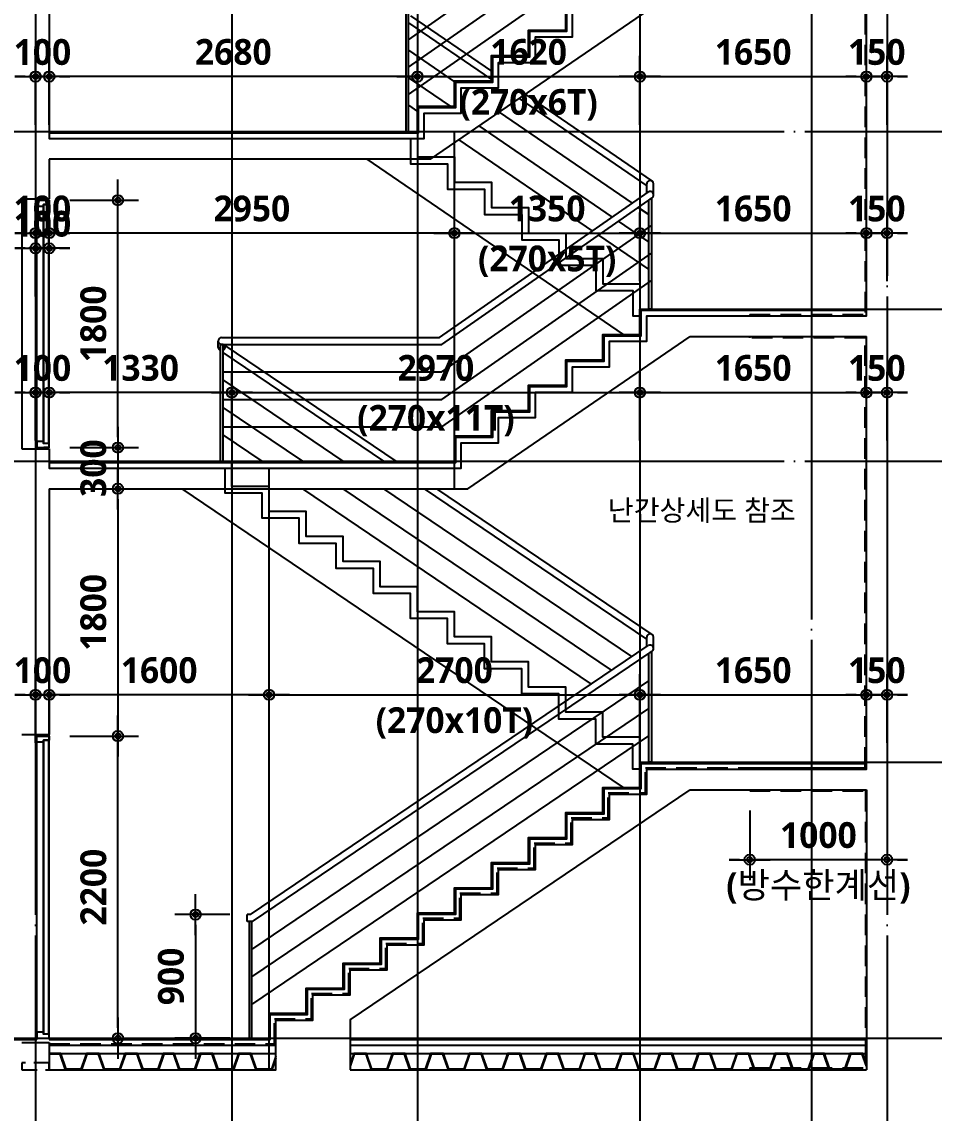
# Model space of a CAD drawing. Header units: millimetres. Extents: x 0 to 356400, y 0 to 68257.
# Drawn here: x 244325 to 250968, y 13155 to 21099 of the extents above; entities that cross this region are included whole.
import ezdxf

# ---------------------------------------------------------------- set-up
doc = ezdxf.new("R2010")
doc.units = ezdxf.units.MM
doc.header["$LTSCALE"] = 75
for name, pattern in [('CEN', [62, 60, -1, 0, -1]), ('HID', [2.3, 1.5, -0.8]), ('STD_HIDDEN', [3, 2, -1])]:
    doc.linetypes.add(name, pattern=pattern)
doc.layers.get('Defpoints').update_dxf_attribs({"color": 161})
for name, color, linetype in [('A-ANNO-TEXT1', 7, 'Continuous'), ('A-CEN', 1, 'CEN'), ('A-DETL-WPRO-TYP2', 5, 'STD_HIDDEN'), ('A-DOOR', 4, 'Continuous'), ('A-FIN-TYP1', 6, 'Continuous'), ('A-SECT-DRBD', 4, 'Continuous'), ('A-SECT-ELEV', 8, 'Continuous'), ('A-SECT-Hrail1', 8, 'Continuous'), ('A-SECT-Hrail2', 6, 'Continuous'), ('A-SECT-MATR1', 4, 'Continuous'), ('A-SECT-STAIRS', 4, 'Continuous'), ('A-ST-AXIS-DIM', 7, 'Continuous'), ('A-ST-CONC', 2, 'Continuous'), ('HID', 7, 'HID'), ('LEADER', 7, 'Continuous')]:
    doc.layers.add(name, color=color, linetype=linetype)
doc.layers.add('G(그리드2)', color=235, linetype='Continuous', plot=False)
doc.styles.add('SH_대대리576', font='')
doc.styles.add('SH_진천_나눔', font='NanumGothicBold.ttf')
doc.styles.get('SH_대대리576').set_extended_font_data('NanumGothic', bold=True)
doc.dimstyles.new('SHP 75 (in)', dxfattribs={"dimscale": 75, "dimtxt": 2.5, "dimasz": 1, "dimexe": 2, "dimexo": 2, "dimgap": 1, "dimtad": 1, "dimdec": 0, "dimzin": 0, "dimdsep": 46, "dimtxsty": 'SH_대대리576', "dimblk": 'DIMDOT', "dimblk1": 'NONE', "dimblk2": 'DIMDOT', "dimcen": 0.09, "dimclrd": 256, "dimclre": 256, "dimclrt": 3, "dimadec": 0, "dimazin": 1, "dimtfac": 1, "dimtdec": 0, "dimtix": 1, "dimtmove": 2, "dimatfit": 0, "dimldrblk": 'DIMDOT', "dimfxl": 1, "dimtfillclr": 3, "dimtolj": 1, "dimtzin": 0, "dimlwd": -1, "dimlwe": -1, "dimarcsym": 0})

# ---------------------------------------------------------------- blocks, each defined once
blk = doc.blocks.new('DIMDOT')
at = {"color": 0}
blk.add_line((-2, 0), (2, 0), dxfattribs=at)
for radius in [0.5, 0.25]:
    blk.add_circle((0, 0), radius, dxfattribs=at)
blk = doc.blocks.new('*D4462')
at = {"layer": 'A-ST-AXIS-DIM'}
for p, q in [((244675, 15900), (245175, 15900)), ((245025, 13775), (245025, 15825)), ((244675, 13700), (245175, 13700))]:
    blk.add_line(p, q, dxfattribs=at)
at = {"layer": 'Defpoints', "color": 0}
for p in [(244525, 15900), (245025, 15900), (244525, 13700)]:
    blk.add_point(p, dxfattribs=at)
at = {"layer": 'A-ST-AXIS-DIM', "linetype": 'ByBlock', "xscale": 75, "yscale": 75, "zscale": 75}
for p, rotation in [((245025, 15900), 90), ((245025, 13700), 270)]:
    blk.add_blockref('DIMDOT', p, dxfattribs=dict(at, rotation=rotation))
at = {"layer": 'A-ST-AXIS-DIM', "color": 3, "insert": (244846.9, 14800), "char_height": 187.5, "attachment_point": 5, "rotation": 90, "style": 'SH_대대리576'}
blk.add_mtext('\\A1;2200', dxfattribs=at)
blk = doc.blocks.new('_None')
blk = doc.blocks.new('*D4463')
at = {"layer": 'A-ST-AXIS-DIM'}
for p, q in [((244675, 17700), (245175, 17700)), ((245025, 17625), (245025, 15975)), ((244675, 15900), (245175, 15900))]:
    blk.add_line(p, q, dxfattribs=at)
at = {"layer": 'Defpoints', "color": 0}
for p in [(244525, 17700), (244525, 15900), (245025, 15900)]:
    blk.add_point(p, dxfattribs=at)
at = {"layer": 'A-ST-AXIS-DIM', "linetype": 'ByBlock', "xscale": 75, "yscale": 75, "zscale": 75}
for p, rotation in [((245025, 17700), 90), ((245025, 15900), 270)]:
    blk.add_blockref('DIMDOT', p, dxfattribs=dict(at, rotation=rotation))
at = {"layer": 'A-ST-AXIS-DIM', "color": 3, "insert": (244846.5, 16800), "char_height": 187.5, "attachment_point": 5, "rotation": 90, "style": 'SH_대대리576'}
blk.add_mtext('\\A1;1800', dxfattribs=at)
blk = doc.blocks.new('*D4477')
at = {"layer": 'A-ST-AXIS-DIM'}
for p, q in [((244425, 19100), (244425, 19600)), ((244525, 19100), (244525, 19600)), ((244350, 19450), (244275, 19450)), ((244425, 19450), (244525, 19450)), ((244600, 19450), (244675, 19450))]:
    blk.add_line(p, q, dxfattribs=at)
at = {"layer": 'Defpoints', "color": 0}
for p in [(244525, 19450), (244425, 18950), (244525, 18950)]:
    blk.add_point(p, dxfattribs=at)
at = {"layer": 'A-ST-AXIS-DIM', "linetype": 'ByBlock', "xscale": 75, "yscale": 75, "zscale": 75}
blk.add_blockref('DIMDOT', (244425, 19450), dxfattribs=at)
at = {"layer": 'A-ST-AXIS-DIM', "linetype": 'ByBlock', "xscale": 75, "yscale": 75, "zscale": 75, "rotation": 180}
blk.add_blockref('DIMDOT', (244525, 19450), dxfattribs=at)
at = {"layer": 'A-ST-AXIS-DIM', "color": 3, "insert": (244475, 19627.8), "char_height": 187.5, "attachment_point": 5, "style": 'SH_대대리576'}
blk.add_mtext('\\A1;100', dxfattribs=at)
blk = doc.blocks.new('*D4497')
at = {"layer": 'A-ST-AXIS-DIM'}
for p, q in [((244675, 19800), (245175, 19800)), ((245025, 18075), (245025, 19725)), ((244675, 18000), (245175, 18000))]:
    blk.add_line(p, q, dxfattribs=at)
at = {"layer": 'Defpoints', "color": 0}
for p in [(244525, 19800), (245025, 19800), (244525, 18000)]:
    blk.add_point(p, dxfattribs=at)
at = {"layer": 'A-ST-AXIS-DIM', "linetype": 'ByBlock', "xscale": 75, "yscale": 75, "zscale": 75}
for p, rotation in [((245025, 19800), 90), ((245025, 18000), 270)]:
    blk.add_blockref('DIMDOT', p, dxfattribs=dict(at, rotation=rotation))
at = {"layer": 'A-ST-AXIS-DIM', "color": 3, "insert": (244846.5, 18900), "char_height": 187.5, "attachment_point": 5, "rotation": 90, "style": 'SH_대대리576'}
blk.add_mtext('\\A1;1800', dxfattribs=at)
blk = doc.blocks.new('*D4498')
at = {"layer": 'A-ST-AXIS-DIM'}
for p, q in [((245025, 18075), (245025, 18150)), ((244675, 18000), (245175, 18000)), ((245025, 18000), (245025, 17700)), ((244675, 17700), (245175, 17700)), ((245025, 17625), (245025, 17550))]:
    blk.add_line(p, q, dxfattribs=at)
at = {"layer": 'Defpoints', "color": 0}
for p in [(244525, 18000), (244525, 17700), (245025, 17700)]:
    blk.add_point(p, dxfattribs=at)
at = {"layer": 'A-ST-AXIS-DIM', "linetype": 'ByBlock', "xscale": 75, "yscale": 75, "zscale": 75}
for p, rotation in [((245025, 18000), 270), ((245025, 17700), 90)]:
    blk.add_blockref('DIMDOT', p, dxfattribs=dict(at, rotation=rotation))
at = {"layer": 'A-ST-AXIS-DIM', "color": 3, "insert": (244846.5, 17850), "char_height": 187.5, "attachment_point": 5, "rotation": 90, "style": 'SH_대대리576'}
blk.add_mtext('\\A1;300', dxfattribs=at)
blk = doc.blocks.new('*D5216')
at = {"layer": 'A-ST-AXIS-DIM'}
for p, q in [((249625, 15358.7), (249625, 14850)), ((250625, 15350), (250625, 14850)), ((249550, 15000), (249475, 15000)), ((250625, 15000), (249625, 15000)), ((250700, 15000), (250775, 15000))]:
    blk.add_line(p, q, dxfattribs=at)
at = {"layer": 'Defpoints', "color": 0}
for p in [(249625, 15508.7), (250625, 15500), (249625, 15000)]:
    blk.add_point(p, dxfattribs=at)
at = {"layer": 'A-ST-AXIS-DIM', "linetype": 'ByBlock', "xscale": 75, "yscale": 75, "zscale": 75}
blk.add_blockref('DIMDOT', (249625, 15000), dxfattribs=at)
at = {"layer": 'A-ST-AXIS-DIM', "linetype": 'ByBlock', "xscale": 75, "yscale": 75, "zscale": 75, "rotation": 180}
blk.add_blockref('DIMDOT', (250625, 15000), dxfattribs=at)
at = {"layer": 'A-ST-AXIS-DIM', "color": 3, "char_height": 187.5, "attachment_point": 5, "style": 'SH_대대리576'}
for s, insert in [('\\A1;1000', (250125, 15177.8)), ('\\A1;(방수한계선)', (250125, 14794.4))]:
    blk.add_mtext(s, dxfattribs=dict(at, insert=insert))
blk = doc.blocks.new('*D9169')
at = {"layer": 'A-ST-AXIS-DIM'}
for p, q in [((246125, 15850), (246125, 16350)), ((248825, 15850), (248825, 16350)), ((246200, 16200), (248750, 16200))]:
    blk.add_line(p, q, dxfattribs=at)
at = {"layer": 'Defpoints', "color": 0}
for p in [(248825, 16200), (246125, 15700), (248825, 15700)]:
    blk.add_point(p, dxfattribs=at)
at = {"layer": 'A-ST-AXIS-DIM', "linetype": 'ByBlock', "xscale": 75, "yscale": 75, "zscale": 75}
for p, rotation in [((246125, 16200), 179.9999999999999), ((248825, 16200), 359.9999999999999)]:
    blk.add_blockref('DIMDOT', p, dxfattribs=dict(at, rotation=rotation))
at = {"layer": 'A-ST-AXIS-DIM', "color": 3, "char_height": 187.5, "attachment_point": 5, "style": 'SH_대대리576'}
for s, insert in [('\\A1;2700', (247475, 16378.1)), ('\\A1;(270x10T)', (247475, 15994.8))]:
    blk.add_mtext(s, dxfattribs=dict(at, insert=insert))
blk = doc.blocks.new('*D9170')
at = {"layer": 'A-ST-AXIS-DIM'}
for p, q in [((248825, 15850), (248825, 16350)), ((250475, 15850), (250475, 16350)), ((248900, 16200), (250400, 16200))]:
    blk.add_line(p, q, dxfattribs=at)
at = {"layer": 'Defpoints', "color": 0}
for p in [(250475, 16200), (248825, 15700), (250475, 15700)]:
    blk.add_point(p, dxfattribs=at)
at = {"layer": 'A-ST-AXIS-DIM', "linetype": 'ByBlock', "xscale": 75, "yscale": 75, "zscale": 75}
for p, rotation in [((248825, 16200), 179.9999999999999), ((250475, 16200), 359.9999999999999)]:
    blk.add_blockref('DIMDOT', p, dxfattribs=dict(at, rotation=rotation))
at = {"layer": 'A-ST-AXIS-DIM', "color": 3, "insert": (249650, 16378.5), "char_height": 187.5, "attachment_point": 5, "style": 'SH_대대리576'}
blk.add_mtext('\\A1;1650', dxfattribs=at)
blk = doc.blocks.new('*D9171')
at = {"layer": 'A-ST-AXIS-DIM'}
for p, q in [((244525, 15850), (244525, 16350)), ((246125, 15850), (246125, 16350)), ((246050, 16200), (244600, 16200))]:
    blk.add_line(p, q, dxfattribs=at)
at = {"layer": 'Defpoints', "color": 0}
for p in [(244525, 16200), (244525, 15700), (246125, 15700)]:
    blk.add_point(p, dxfattribs=at)
at = {"layer": 'A-ST-AXIS-DIM', "linetype": 'ByBlock', "xscale": 75, "yscale": 75, "zscale": 75, "rotation": 180}
blk.add_blockref('DIMDOT', (244525, 16200), dxfattribs=at)
at = {"layer": 'A-ST-AXIS-DIM', "linetype": 'ByBlock', "xscale": 75, "yscale": 75, "zscale": 75}
blk.add_blockref('DIMDOT', (246125, 16200), dxfattribs=at)
at = {"layer": 'A-ST-AXIS-DIM', "color": 3, "insert": (245325, 16378.5), "char_height": 187.5, "attachment_point": 5, "style": 'SH_대대리576'}
blk.add_mtext('\\A1;1600', dxfattribs=at)
blk = doc.blocks.new('*D9172')
at = {"layer": 'A-ST-AXIS-DIM'}
for p, q in [((244425, 15850), (244425, 16350)), ((244525, 15850), (244525, 16350)), ((244350, 16200), (244275, 16200)), ((244425, 16200), (244525, 16200)), ((244600, 16200), (244675, 16200))]:
    blk.add_line(p, q, dxfattribs=at)
at = {"layer": 'Defpoints', "color": 0}
for p in [(244525, 16200), (244425, 15700), (244525, 15700)]:
    blk.add_point(p, dxfattribs=at)
at = {"layer": 'A-ST-AXIS-DIM', "linetype": 'ByBlock', "xscale": 75, "yscale": 75, "zscale": 75}
blk.add_blockref('DIMDOT', (244425, 16200), dxfattribs=at)
at = {"layer": 'A-ST-AXIS-DIM', "linetype": 'ByBlock', "xscale": 75, "yscale": 75, "zscale": 75, "rotation": 180}
blk.add_blockref('DIMDOT', (244525, 16200), dxfattribs=at)
at = {"layer": 'A-ST-AXIS-DIM', "color": 3, "insert": (244475, 16377.8), "char_height": 187.5, "attachment_point": 5, "style": 'SH_대대리576'}
blk.add_mtext('\\A1;100', dxfattribs=at)
blk = doc.blocks.new('*D9173')
at = {"layer": 'A-ST-AXIS-DIM'}
for p, q in [((250475, 15850), (250475, 16350)), ((250625, 15850), (250625, 16350)), ((250400, 16200), (250325, 16200)), ((250625, 16200), (250475, 16200)), ((250700, 16200), (250775, 16200))]:
    blk.add_line(p, q, dxfattribs=at)
at = {"layer": 'Defpoints', "color": 0}
for p in [(250475, 16200), (250475, 15700), (250625, 15700)]:
    blk.add_point(p, dxfattribs=at)
at = {"layer": 'A-ST-AXIS-DIM', "linetype": 'ByBlock', "xscale": 75, "yscale": 75, "zscale": 75}
blk.add_blockref('DIMDOT', (250475, 16200), dxfattribs=at)
at = {"layer": 'A-ST-AXIS-DIM', "linetype": 'ByBlock', "xscale": 75, "yscale": 75, "zscale": 75, "rotation": 180}
blk.add_blockref('DIMDOT', (250625, 16200), dxfattribs=at)
at = {"layer": 'A-ST-AXIS-DIM', "color": 3, "insert": (250550, 16378.1), "char_height": 187.5, "attachment_point": 5, "style": 'SH_대대리576'}
blk.add_mtext('\\A1;150', dxfattribs=at)
blk = doc.blocks.new('*D9174')
at = {"layer": 'A-ST-AXIS-DIM'}
for p, q in [((245855, 18050), (245855, 18550)), ((248825, 18050), (248825, 18550)), ((245930, 18400), (248750, 18400))]:
    blk.add_line(p, q, dxfattribs=at)
at = {"layer": 'Defpoints', "color": 0}
for p in [(248825, 18400), (245855, 17900), (248825, 17900)]:
    blk.add_point(p, dxfattribs=at)
at = {"layer": 'A-ST-AXIS-DIM', "linetype": 'ByBlock', "xscale": 75, "yscale": 75, "zscale": 75}
for p, rotation in [((245855, 18400), 179.9999999999999), ((248825, 18400), 359.9999999999999)]:
    blk.add_blockref('DIMDOT', p, dxfattribs=dict(at, rotation=rotation))
at = {"layer": 'A-ST-AXIS-DIM', "color": 3, "char_height": 187.5, "attachment_point": 5, "style": 'SH_대대리576'}
for s, insert in [('\\A1;2970', (247340, 18578.5)), ('\\A1;(270x11T)', (247340, 18194.8))]:
    blk.add_mtext(s, dxfattribs=dict(at, insert=insert))
blk = doc.blocks.new('*D9175')
at = {"layer": 'A-ST-AXIS-DIM'}
for p, q in [((248825, 18050), (248825, 18550)), ((250475, 18050), (250475, 18550)), ((248900, 18400), (250400, 18400))]:
    blk.add_line(p, q, dxfattribs=at)
at = {"layer": 'Defpoints', "color": 0}
for p in [(250475, 18400), (248825, 17900), (250475, 17900)]:
    blk.add_point(p, dxfattribs=at)
at = {"layer": 'A-ST-AXIS-DIM', "linetype": 'ByBlock', "xscale": 75, "yscale": 75, "zscale": 75, "rotation": 180}
blk.add_blockref('DIMDOT', (248825, 18400), dxfattribs=at)
at = {"layer": 'A-ST-AXIS-DIM', "linetype": 'ByBlock', "xscale": 75, "yscale": 75, "zscale": 75}
blk.add_blockref('DIMDOT', (250475, 18400), dxfattribs=at)
at = {"layer": 'A-ST-AXIS-DIM', "color": 3, "insert": (249650, 18578.5), "char_height": 187.5, "attachment_point": 5, "style": 'SH_대대리576'}
blk.add_mtext('\\A1;1650', dxfattribs=at)
blk = doc.blocks.new('*D9176')
at = {"layer": 'A-ST-AXIS-DIM'}
for p, q in [((244525, 18050), (244525, 18550)), ((245855, 18050), (245855, 18550)), ((245780, 18400), (244600, 18400))]:
    blk.add_line(p, q, dxfattribs=at)
at = {"layer": 'Defpoints', "color": 0}
for p in [(244525, 18400), (244525, 17900), (245855, 17900)]:
    blk.add_point(p, dxfattribs=at)
at = {"layer": 'A-ST-AXIS-DIM', "linetype": 'ByBlock', "xscale": 75, "yscale": 75, "zscale": 75, "rotation": 180}
blk.add_blockref('DIMDOT', (244525, 18400), dxfattribs=at)
at = {"layer": 'A-ST-AXIS-DIM', "linetype": 'ByBlock', "xscale": 75, "yscale": 75, "zscale": 75}
blk.add_blockref('DIMDOT', (245855, 18400), dxfattribs=at)
at = {"layer": 'A-ST-AXIS-DIM', "color": 3, "insert": (245190, 18578.5), "char_height": 187.5, "attachment_point": 5, "style": 'SH_대대리576'}
blk.add_mtext('\\A1;1330', dxfattribs=at)
blk = doc.blocks.new('*D9177')
at = {"layer": 'A-ST-AXIS-DIM'}
for p, q in [((244425, 18050), (244425, 18550)), ((244525, 18050), (244525, 18550)), ((244350, 18400), (244275, 18400)), ((244425, 18400), (244525, 18400)), ((244600, 18400), (244675, 18400))]:
    blk.add_line(p, q, dxfattribs=at)
at = {"layer": 'Defpoints', "color": 0}
for p in [(244525, 18400), (244425, 17900), (244525, 17900)]:
    blk.add_point(p, dxfattribs=at)
at = {"layer": 'A-ST-AXIS-DIM', "linetype": 'ByBlock', "xscale": 75, "yscale": 75, "zscale": 75}
blk.add_blockref('DIMDOT', (244425, 18400), dxfattribs=at)
at = {"layer": 'A-ST-AXIS-DIM', "linetype": 'ByBlock', "xscale": 75, "yscale": 75, "zscale": 75, "rotation": 180}
blk.add_blockref('DIMDOT', (244525, 18400), dxfattribs=at)
at = {"layer": 'A-ST-AXIS-DIM', "color": 3, "insert": (244475, 18577.8), "char_height": 187.5, "attachment_point": 5, "style": 'SH_대대리576'}
blk.add_mtext('\\A1;100', dxfattribs=at)
blk = doc.blocks.new('*D9178')
at = {"layer": 'A-ST-AXIS-DIM'}
for p, q in [((250475, 18050), (250475, 18550)), ((250625, 18050), (250625, 18550)), ((250400, 18400), (250325, 18400)), ((250625, 18400), (250475, 18400)), ((250700, 18400), (250775, 18400))]:
    blk.add_line(p, q, dxfattribs=at)
at = {"layer": 'Defpoints', "color": 0}
for p in [(250475, 18400), (250475, 17900), (250625, 17900)]:
    blk.add_point(p, dxfattribs=at)
at = {"layer": 'A-ST-AXIS-DIM', "linetype": 'ByBlock', "xscale": 75, "yscale": 75, "zscale": 75}
blk.add_blockref('DIMDOT', (250475, 18400), dxfattribs=at)
at = {"layer": 'A-ST-AXIS-DIM', "linetype": 'ByBlock', "xscale": 75, "yscale": 75, "zscale": 75, "rotation": 180}
blk.add_blockref('DIMDOT', (250625, 18400), dxfattribs=at)
at = {"layer": 'A-ST-AXIS-DIM', "color": 3, "insert": (250550, 18578.1), "char_height": 187.5, "attachment_point": 5, "style": 'SH_대대리576'}
blk.add_mtext('\\A1;150', dxfattribs=at)
blk = doc.blocks.new('*D9179')
at = {"layer": 'A-ST-AXIS-DIM'}
for p, q in [((247205, 20350), (247205, 20850)), ((248825, 20350), (248825, 20850)), ((247280, 20700), (248750, 20700))]:
    blk.add_line(p, q, dxfattribs=at)
at = {"layer": 'Defpoints', "color": 0}
for p in [(248825, 20700), (247205, 20200), (248825, 20200)]:
    blk.add_point(p, dxfattribs=at)
at = {"layer": 'A-ST-AXIS-DIM', "linetype": 'ByBlock', "xscale": 75, "yscale": 75, "zscale": 75, "rotation": 180}
blk.add_blockref('DIMDOT', (247205, 20700), dxfattribs=at)
at = {"layer": 'A-ST-AXIS-DIM', "linetype": 'ByBlock', "xscale": 75, "yscale": 75, "zscale": 75}
blk.add_blockref('DIMDOT', (248825, 20700), dxfattribs=at)
at = {"layer": 'A-ST-AXIS-DIM', "color": 3, "char_height": 187.5, "attachment_point": 5, "style": 'SH_대대리576'}
for s, insert in [('\\A1;1620', (248015, 20878.5)), ('\\A1;(270x6T)', (248015, 20494.8))]:
    blk.add_mtext(s, dxfattribs=dict(at, insert=insert))
blk = doc.blocks.new('*D9180')
at = {"layer": 'A-ST-AXIS-DIM'}
for p, q in [((248825, 20350), (248825, 20850)), ((250475, 20350), (250475, 20850)), ((248900, 20700), (250400, 20700))]:
    blk.add_line(p, q, dxfattribs=at)
at = {"layer": 'Defpoints', "color": 0}
for p in [(250475, 20700), (248825, 20200), (250475, 20200)]:
    blk.add_point(p, dxfattribs=at)
at = {"layer": 'A-ST-AXIS-DIM', "linetype": 'ByBlock', "xscale": 75, "yscale": 75, "zscale": 75, "rotation": 180}
blk.add_blockref('DIMDOT', (248825, 20700), dxfattribs=at)
at = {"layer": 'A-ST-AXIS-DIM', "linetype": 'ByBlock', "xscale": 75, "yscale": 75, "zscale": 75}
blk.add_blockref('DIMDOT', (250475, 20700), dxfattribs=at)
at = {"layer": 'A-ST-AXIS-DIM', "color": 3, "insert": (249650, 20878.5), "char_height": 187.5, "attachment_point": 5, "style": 'SH_대대리576'}
blk.add_mtext('\\A1;1650', dxfattribs=at)
blk = doc.blocks.new('*D9181')
at = {"layer": 'A-ST-AXIS-DIM'}
for p, q in [((244525, 20350), (244525, 20850)), ((247205, 20350), (247205, 20850)), ((247130, 20700), (244600, 20700))]:
    blk.add_line(p, q, dxfattribs=at)
at = {"layer": 'Defpoints', "color": 0}
for p in [(244525, 20700), (244525, 20200), (247205, 20200)]:
    blk.add_point(p, dxfattribs=at)
at = {"layer": 'A-ST-AXIS-DIM', "linetype": 'ByBlock', "xscale": 75, "yscale": 75, "zscale": 75, "rotation": 180}
blk.add_blockref('DIMDOT', (244525, 20700), dxfattribs=at)
at = {"layer": 'A-ST-AXIS-DIM', "linetype": 'ByBlock', "xscale": 75, "yscale": 75, "zscale": 75}
blk.add_blockref('DIMDOT', (247205, 20700), dxfattribs=at)
at = {"layer": 'A-ST-AXIS-DIM', "color": 3, "insert": (245865, 20878.5), "char_height": 187.5, "attachment_point": 5, "style": 'SH_대대리576'}
blk.add_mtext('\\A1;2680', dxfattribs=at)
blk = doc.blocks.new('*D9182')
at = {"layer": 'A-ST-AXIS-DIM'}
for p, q in [((244425, 20350), (244425, 20850)), ((244525, 20350), (244525, 20850)), ((244350, 20700), (244275, 20700)), ((244425, 20700), (244525, 20700)), ((244600, 20700), (244675, 20700))]:
    blk.add_line(p, q, dxfattribs=at)
at = {"layer": 'Defpoints', "color": 0}
for p in [(244525, 20700), (244425, 20200), (244525, 20200)]:
    blk.add_point(p, dxfattribs=at)
at = {"layer": 'A-ST-AXIS-DIM', "linetype": 'ByBlock', "xscale": 75, "yscale": 75, "zscale": 75}
blk.add_blockref('DIMDOT', (244425, 20700), dxfattribs=at)
at = {"layer": 'A-ST-AXIS-DIM', "linetype": 'ByBlock', "xscale": 75, "yscale": 75, "zscale": 75, "rotation": 180}
blk.add_blockref('DIMDOT', (244525, 20700), dxfattribs=at)
at = {"layer": 'A-ST-AXIS-DIM', "color": 3, "insert": (244475, 20877.8), "char_height": 187.5, "attachment_point": 5, "style": 'SH_대대리576'}
blk.add_mtext('\\A1;100', dxfattribs=at)
blk = doc.blocks.new('*D9183')
at = {"layer": 'A-ST-AXIS-DIM'}
for p, q in [((250475, 20350), (250475, 20850)), ((250625, 20350), (250625, 20850)), ((250400, 20700), (250325, 20700)), ((250625, 20700), (250475, 20700)), ((250700, 20700), (250775, 20700))]:
    blk.add_line(p, q, dxfattribs=at)
at = {"layer": 'Defpoints', "color": 0}
for p in [(250475, 20700), (250475, 20200), (250625, 20200)]:
    blk.add_point(p, dxfattribs=at)
at = {"layer": 'A-ST-AXIS-DIM', "linetype": 'ByBlock', "xscale": 75, "yscale": 75, "zscale": 75}
blk.add_blockref('DIMDOT', (250475, 20700), dxfattribs=at)
at = {"layer": 'A-ST-AXIS-DIM', "linetype": 'ByBlock', "xscale": 75, "yscale": 75, "zscale": 75, "rotation": 180}
blk.add_blockref('DIMDOT', (250625, 20700), dxfattribs=at)
at = {"layer": 'A-ST-AXIS-DIM', "color": 3, "insert": (250550, 20878.1), "char_height": 187.5, "attachment_point": 5, "style": 'SH_대대리576'}
blk.add_mtext('\\A1;150', dxfattribs=at)
blk = doc.blocks.new('*D9189')
at = {"layer": 'A-ST-AXIS-DIM'}
for p, q in [((247475, 19210.7), (247475, 19710.7)), ((248825, 19210.7), (248825, 19710.7)), ((247550, 19560.7), (248750, 19560.7))]:
    blk.add_line(p, q, dxfattribs=at)
at = {"layer": 'Defpoints', "color": 0}
for p in [(248825, 19560.7), (247475, 19060.7), (248825, 19060.7)]:
    blk.add_point(p, dxfattribs=at)
at = {"layer": 'A-ST-AXIS-DIM', "linetype": 'ByBlock', "xscale": 75, "yscale": 75, "zscale": 75, "rotation": 180}
blk.add_blockref('DIMDOT', (247475, 19560.7), dxfattribs=at)
at = {"layer": 'A-ST-AXIS-DIM', "linetype": 'ByBlock', "xscale": 75, "yscale": 75, "zscale": 75}
blk.add_blockref('DIMDOT', (248825, 19560.7), dxfattribs=at)
at = {"layer": 'A-ST-AXIS-DIM', "color": 3, "char_height": 187.5, "attachment_point": 5, "style": 'SH_대대리576'}
for s, insert in [('\\A1;1350', (248150, 19739.1)), ('\\A1;(270x5T)', (248150, 19355.4))]:
    blk.add_mtext(s, dxfattribs=dict(at, insert=insert))
blk = doc.blocks.new('*D9190')
at = {"layer": 'A-ST-AXIS-DIM'}
for p, q in [((248825, 19210.7), (248825, 19710.7)), ((250475, 19210.7), (250475, 19710.7)), ((248900, 19560.7), (250400, 19560.7))]:
    blk.add_line(p, q, dxfattribs=at)
at = {"layer": 'Defpoints', "color": 0}
for p in [(250475, 19560.7), (248825, 19060.7), (250475, 19060.7)]:
    blk.add_point(p, dxfattribs=at)
at = {"layer": 'A-ST-AXIS-DIM', "linetype": 'ByBlock', "xscale": 75, "yscale": 75, "zscale": 75, "rotation": 180}
blk.add_blockref('DIMDOT', (248825, 19560.7), dxfattribs=at)
at = {"layer": 'A-ST-AXIS-DIM', "linetype": 'ByBlock', "xscale": 75, "yscale": 75, "zscale": 75}
blk.add_blockref('DIMDOT', (250475, 19560.7), dxfattribs=at)
at = {"layer": 'A-ST-AXIS-DIM', "color": 3, "insert": (249650, 19739.1), "char_height": 187.5, "attachment_point": 5, "style": 'SH_대대리576'}
blk.add_mtext('\\A1;1650', dxfattribs=at)
blk = doc.blocks.new('*D9191')
at = {"layer": 'A-ST-AXIS-DIM'}
for p, q in [((244525, 19210.7), (244525, 19710.7)), ((247475, 19210.7), (247475, 19710.7)), ((247400, 19560.7), (244600, 19560.7))]:
    blk.add_line(p, q, dxfattribs=at)
at = {"layer": 'Defpoints', "color": 0}
for p in [(244525, 19560.7), (244525, 19060.7), (247475, 19060.7)]:
    blk.add_point(p, dxfattribs=at)
at = {"layer": 'A-ST-AXIS-DIM', "linetype": 'ByBlock', "xscale": 75, "yscale": 75, "zscale": 75, "rotation": 180}
blk.add_blockref('DIMDOT', (244525, 19560.7), dxfattribs=at)
at = {"layer": 'A-ST-AXIS-DIM', "linetype": 'ByBlock', "xscale": 75, "yscale": 75, "zscale": 75}
blk.add_blockref('DIMDOT', (247475, 19560.7), dxfattribs=at)
at = {"layer": 'A-ST-AXIS-DIM', "color": 3, "insert": (246000, 19739.1), "char_height": 187.5, "attachment_point": 5, "style": 'SH_대대리576'}
blk.add_mtext('\\A1;2950', dxfattribs=at)
blk = doc.blocks.new('*D9192')
at = {"layer": 'A-ST-AXIS-DIM'}
for p, q in [((244425, 19210.7), (244425, 19710.7)), ((244525, 19210.7), (244525, 19710.7)), ((244350, 19560.7), (244275, 19560.7)), ((244425, 19560.7), (244525, 19560.7)), ((244600, 19560.7), (244675, 19560.7))]:
    blk.add_line(p, q, dxfattribs=at)
at = {"layer": 'Defpoints', "color": 0}
for p in [(244525, 19560.7), (244425, 19060.7), (244525, 19060.7)]:
    blk.add_point(p, dxfattribs=at)
at = {"layer": 'A-ST-AXIS-DIM', "linetype": 'ByBlock', "xscale": 75, "yscale": 75, "zscale": 75}
blk.add_blockref('DIMDOT', (244425, 19560.7), dxfattribs=at)
at = {"layer": 'A-ST-AXIS-DIM', "linetype": 'ByBlock', "xscale": 75, "yscale": 75, "zscale": 75, "rotation": 180}
blk.add_blockref('DIMDOT', (244525, 19560.7), dxfattribs=at)
at = {"layer": 'A-ST-AXIS-DIM', "color": 3, "insert": (244475, 19738.5), "char_height": 187.5, "attachment_point": 5, "style": 'SH_대대리576'}
blk.add_mtext('\\A1;100', dxfattribs=at)
blk = doc.blocks.new('*D9193')
at = {"layer": 'A-ST-AXIS-DIM'}
for p, q in [((250475, 19210.7), (250475, 19710.7)), ((250625, 19210.7), (250625, 19710.7)), ((250400, 19560.7), (250325, 19560.7)), ((250625, 19560.7), (250475, 19560.7)), ((250700, 19560.7), (250775, 19560.7))]:
    blk.add_line(p, q, dxfattribs=at)
at = {"layer": 'Defpoints', "color": 0}
for p in [(250475, 19560.7), (250475, 19060.7), (250625, 19060.7)]:
    blk.add_point(p, dxfattribs=at)
at = {"layer": 'A-ST-AXIS-DIM', "linetype": 'ByBlock', "xscale": 75, "yscale": 75, "zscale": 75}
blk.add_blockref('DIMDOT', (250475, 19560.7), dxfattribs=at)
at = {"layer": 'A-ST-AXIS-DIM', "linetype": 'ByBlock', "xscale": 75, "yscale": 75, "zscale": 75, "rotation": 180}
blk.add_blockref('DIMDOT', (250625, 19560.7), dxfattribs=at)
at = {"layer": 'A-ST-AXIS-DIM', "color": 3, "insert": (250550, 19738.7), "char_height": 187.5, "attachment_point": 5, "style": 'SH_대대리576'}
blk.add_mtext('\\A1;150', dxfattribs=at)
blk = doc.blocks.new('*D9219')
at = {"layer": 'A-ST-AXIS-DIM'}
for p, q in [((245840, 14600), (245440, 14600)), ((245590, 14525), (245590, 13775)), ((245840, 13700), (245440, 13700))]:
    blk.add_line(p, q, dxfattribs=at)
at = {"layer": 'Defpoints', "color": 0}
for p in [(245990, 14600), (245590, 13700), (245990, 13700)]:
    blk.add_point(p, dxfattribs=at)
at = {"layer": 'A-ST-AXIS-DIM', "linetype": 'ByBlock', "xscale": 75, "yscale": 75, "zscale": 75}
for p, rotation in [((245590, 14600), 90), ((245590, 13700), 270)]:
    blk.add_blockref('DIMDOT', p, dxfattribs=dict(at, rotation=rotation))
at = {"layer": 'A-ST-AXIS-DIM', "color": 3, "insert": (245411.5, 14150), "char_height": 187.5, "attachment_point": 5, "rotation": 90, "style": 'SH_대대리576'}
blk.add_mtext('\\A1;900', dxfattribs=at)

msp = doc.modelspace()

# ---------------------------------------------------------------- linework, layer by layer
at = {"layer": 'A-CEN'}
for p, q in [((244425, 56300), (244425, 9200)), ((250625, 56300), (250625, 9200)), ((250075, 53800), (250075, 9200)), ((236075, 20300), (253975, 20300)), ((248825, 19007.7), (253975, 19007.7)), ((236075, 17900), (253975, 17900)), ((248825, 15708.7), (253975, 15708.7)), ((236075, 13700), (253975, 13700))]:
    msp.add_line(p, q, dxfattribs=at)
at = {"layer": 'A-DETL-WPRO-TYP2'}
for p, q in [((250465, 21382.3), (250465, 18967.7)), ((249625, 18967.7), (250465, 18967.7)), ((249625, 18967.7), (249625, 18957.7)), ((249625, 18797.7), (249625, 18807.7)), ((249625, 15668.7), (250467, 15668.7)), ((249625, 15668.7), (249625, 15658.7)), ((249625, 15500.7), (249625, 15508.7)), ((249625, 15500.7), (250467, 15500.7)), ((250467, 15500.7), (250467, 13485)), ((249625, 13485), (250467, 13485)), ((249625, 13485), (249625, 13470))]:
    msp.add_line(p, q, dxfattribs=at)
msp.add_lwpolyline([(244525, 13660), (246165, 13660), (246165, 13842.6), (246435, 13842.6), (246435, 14025.2), (246705, 14025.2), (246705, 14207.8), (246975, 14207.8), (246975, 14390.4), (247245, 14390.4), (247245, 14573), (247515, 14573), (247515, 14755.7), (247785, 14755.7), (247785, 14938.3), (248055, 14938.3), (248055, 15120.9), (248325, 15120.9), (248325, 15303.5), (248595, 15303.5), (248595, 15486.1), (248865, 15486.1), (248865, 15668.7), (250465, 15668.7), (250465, 18797.7), (249625, 18797.7)], dxfattribs=at)
at = {"layer": 'A-DOOR'}
for p, q in [((244435, 19755), (244435, 19800)), ((244435, 18000), (244435, 19755)), ((244482, 18045), (244482, 19770)), ((244522.5, 18030), (244522.5, 19770)), ((244525, 18000), (244525, 19770)), ((244435, 18045), (244435, 18000)), ((244435, 15855), (244435, 15900)), ((244435, 13700), (244435, 15855)), ((244482, 13745), (244482, 15870)), ((244522.5, 13730), (244522.5, 15870)), ((244525, 13700), (244525, 15870)), ((244435, 13745), (244435, 13700))]:
    msp.add_line(p, q, dxfattribs=at)
for points in [[(244435, 19800), (244525, 19800), (244525, 19770), (244482, 19770), (244482, 19755), (244435, 19755)], [(244484.5, 18030), (244484.5, 19770), (244522.5, 19770)], [(244484.5, 18030), (244484.5, 19770), (244522.5, 19770)], [(244435, 18000), (244525, 18000), (244525, 18030), (244482, 18030), (244482, 18045), (244435, 18045)], [(244522.5, 18000), (244484.5, 18000)], [(244522.5, 18000), (244484.5, 18000)], [(244435, 15900), (244525, 15900), (244525, 15870), (244482, 15870), (244482, 15855), (244435, 15855)], [(244484.5, 13730), (244484.5, 15870), (244522.5, 15870)], [(244484.5, 13730), (244484.5, 15870), (244522.5, 15870)], [(244435, 13700), (244525, 13700), (244525, 13730), (244482, 13730), (244482, 13745), (244435, 13745)]]:
    msp.add_lwpolyline(points, dxfattribs=at)
at = {"layer": 'A-FIN-TYP1'}
for p, q in [((240375, 13700), (244435, 13700)), ((240375, 13691), (244435, 13691)), ((244435, 13700), (244435, 13691)), ((244525, 13700), (244525, 13691)), ((246715, 13700), (250475, 13700)), ((246715, 13691), (250475, 13691))]:
    msp.add_line(p, q, dxfattribs=at)
for points in [[(244525, 20300), (247205, 20300), (247205, 20484.6), (247475, 20484.6), (247475, 20669.2), (247745, 20669.2), (247745, 20853.8), (248015, 20853.8), (248015, 21038.5), (248285, 21038.5), (248285, 21223.1), (248555, 21223.1), (248555, 21407.7), (248825, 21407.7), (248825, 21592.3), (250475, 21592.3)], [(244525, 20291), (247214, 20291), (247214, 20475.6), (247484, 20475.6), (247484, 20660.2), (247754, 20660.2), (247754, 20844.8), (248024, 20844.8), (248024, 21029.5), (248294, 21029.5), (248294, 21214.1), (248564, 21214.1), (248564, 21398.7), (248834, 21398.7), (248834, 21583.3), (250475, 21583.3)], [(244525, 17900), (247475, 17900), (247475, 18084.6), (247745, 18084.6), (247745, 18269.2), (248015, 18269.2), (248015, 18453.8), (248285, 18453.8), (248285, 18638.5), (248555, 18638.5), (248555, 18823.1), (248825, 18823.1), (248825, 19007.7), (250475, 19007.7)], [(244525, 17891), (247484, 17891), (247484, 18075.6), (247754, 18075.6), (247754, 18260.2), (248024, 18260.2), (248024, 18444.8), (248294, 18444.8), (248294, 18629.5), (248564, 18629.5), (248564, 18814.1), (248834, 18814.1), (248834, 18998.7), (250475, 18998.7)], [(244525, 13700), (246125, 13700), (246125, 13882.6), (246395, 13882.6), (246395, 14065.2), (246665, 14065.2), (246665, 14247.8), (246935, 14247.8), (246935, 14430.4), (247205, 14430.4), (247205, 14613), (247475, 14613), (247475, 14795.7), (247745, 14795.7), (247745, 14978.3), (248015, 14978.3), (248015, 15160.9), (248285, 15160.9), (248285, 15343.5), (248555, 15343.5), (248555, 15526.1), (248825, 15526.1), (248825, 15708.7), (250475, 15708.7)], [(244525, 13691), (246134, 13691), (246134, 13873.6), (246404, 13873.6), (246404, 14056.2), (246674, 14056.2), (246674, 14238.8), (246944, 14238.8), (246944, 14421.4), (247214, 14421.4), (247214, 14604), (247484, 14604), (247484, 14786.7), (247754, 14786.7), (247754, 14969.3), (248024, 14969.3), (248024, 15151.9), (248294, 15151.9), (248294, 15334.5), (248564, 15334.5), (248564, 15517.1), (248834, 15517.1), (248834, 15699.7), (250475, 15699.7)]]:
    msp.add_lwpolyline(points, dxfattribs=at)
at = {"layer": 'A-SECT-DRBD'}
for points in [[(246175, 13570.6), (246142.2, 13475.3), (246034.5, 13475.3), (245995, 13590), (245901.7, 13590), (245862.2, 13475.3), (245754.5, 13475.3), (245715, 13590), (245621.7, 13590), (245582.2, 13475.3), (245474.5, 13475.3), (245435, 13590), (245355, 13590), (245315.5, 13475.3), (245207.8, 13475.3), (245168.3, 13590), (245075, 13590), (245035.5, 13475.3), (244927.8, 13475.3), (244888.3, 13590), (244795, 13590), (244755.5, 13475.3), (244647.8, 13475.3), (244608.3, 13590), (244525, 13590)], [(246175, 13554.3), (246146, 13470), (246030.7, 13470), (245991.2, 13584.7), (245905.5, 13584.7), (245866, 13470), (245750.7, 13470), (245711.2, 13584.7), (245625.5, 13584.7), (245586, 13470), (245470.7, 13470), (245431.2, 13584.7), (245358.8, 13584.7), (245319.3, 13470), (245204, 13470), (245164.5, 13584.7), (245078.8, 13584.7), (245039.3, 13470), (244924, 13470), (244884.5, 13584.7), (244798.8, 13584.7), (244759.3, 13470), (244644, 13470), (244604.5, 13584.7), (244525, 13584.7)], [(250475, 13512.6), (250448.3, 13590), (250355, 13590), (250315.5, 13475.3), (250207.8, 13475.3), (250168.3, 13590), (250088.3, 13590), (250048.8, 13475.3), (249941.2, 13475.3), (249901.7, 13590), (249808.3, 13590), (249768.8, 13475.3), (249661, 13475.3), (249621.7, 13590), (249528.3, 13590), (249488.8, 13475.3), (249381.1, 13475.3), (249341.7, 13590), (249248.3, 13590), (249208.8, 13475.3), (249101.2, 13475.3), (249061.7, 13590), (248968.3, 13590), (248928.8, 13475.3), (248821.2, 13475.3), (248781.7, 13590), (248688.3, 13590), (248648.8, 13475.3), (248541.2, 13475.3), (248501.7, 13590), (248421.7, 13590), (248382.2, 13475.3), (248274.5, 13475.3), (248235, 13590), (248141.7, 13590), (248102.2, 13475.3), (247994.5, 13475.3), (247955, 13590), (247861.7, 13590), (247822.2, 13475.3), (247714.5, 13475.3), (247675, 13590), (247581.7, 13590), (247542.3, 13475.3), (247434.5, 13475.3), (247395, 13590), (247301.7, 13590), (247262.3, 13475.3), (247154.5, 13475.3), (247115, 13590), (247021.7, 13590), (246982.2, 13475.3), (246874.5, 13475.3), (246835, 13590), (246741.7, 13590), (246715, 13512.6)], [(250475, 13496.2), (250444.5, 13584.7), (250358.8, 13584.7), (250319.3, 13470), (250204, 13470), (250164.5, 13584.7), (250092.1, 13584.7), (250052.6, 13470), (249937.4, 13470), (249897.9, 13584.7), (249812.1, 13584.7), (249772.6, 13470), (249657.2, 13470), (249617.9, 13584.7), (249532.1, 13584.7), (249492.6, 13470), (249377.3, 13470), (249337.9, 13584.7), (249252.1, 13584.7), (249212.6, 13470), (249097.4, 13470), (249057.9, 13584.7), (248972.1, 13584.7), (248932.6, 13470), (248817.4, 13470), (248777.9, 13584.7), (248692.1, 13584.7), (248652.6, 13470), (248537.4, 13470), (248497.9, 13584.7), (248425.5, 13584.7), (248386, 13470), (248270.7, 13470), (248231.2, 13584.7), (248145.5, 13584.7), (248106, 13470), (247990.7, 13470), (247951.2, 13584.7), (247865.5, 13584.7), (247826, 13470), (247710.7, 13470), (247671.2, 13584.7), (247585.5, 13584.7), (247546.1, 13470), (247430.7, 13470), (247391.2, 13584.7), (247305.5, 13584.7), (247266.1, 13470), (247150.7, 13470), (247111.2, 13584.7), (247025.5, 13584.7), (246986, 13470), (246870.7, 13470), (246831.2, 13584.7), (246745.5, 13584.7), (246715, 13496.2)]]:
    msp.add_lwpolyline(points, dxfattribs=at)
at = {"layer": 'A-SECT-ELEV'}
msp.add_line((244325, 19810), (244325, 17990), dxfattribs=at)
at = {"layer": 'A-SECT-Hrail1'}
for p, q in [((247155, 21141.9), (247745, 20738.5)), ((247140, 21091.6), (247745, 20677.9)), ((247140, 20891.6), (247475, 20662.5)), ((247140, 20691.6), (247442.7, 20484.6)), ((247945.8, 20540.6), (248875, 19905.2)), ((247990.1, 20570.9), (248914.1, 19939.1)), ((247140, 20491.6), (247205, 20447.1)), ((247799.5, 20440.6), (248768.6, 19778)), ((247653.3, 20340.6), (248623.9, 19676.9)), ((247507, 20240.6), (248479.1, 19575.9)), ((248812.8, 19747.8), (248890, 19695)), ((248668, 19646.8), (248890, 19495)), ((248523.3, 19545.7), (248890, 19295)), ((245755, 18729.2), (245755, 18775)), ((245805, 18729.2), (245805, 18750)), ((245770, 18705.8), (245766, 18708.5)), ((246961.5, 17900), (245790, 18692.3)), ((247050.7, 17900), (245805, 18742.5)), ((246665.8, 17900), (245790, 18492.3)), ((246370, 17900), (245790, 18292.3)), ((246074.3, 17900), (245790, 18092.3)), ((248471.8, 16278.5), (246370, 17700)), ((248619.7, 16378.5), (246665.8, 17700)), ((248767.5, 16478.5), (246961.5, 17700)), ((248875, 16605.8), (247257.2, 17700)), ((248914, 16639.8), (247346.4, 17700))]:
    msp.add_line(p, q, dxfattribs=at)
for points in [[(247140, 20550), (247140, 20690.5), (247140, 20691.6), (247140, 20750), (247140, 20890.5), (247140, 20891.6), (247140, 20950), (247140, 21090.5), (247140, 21091.6), (247140, 21093.8), (247140, 21105), (247140, 21105.8), (247140, 21107.4), (247140, 21169.4, -0.208712), (247120, 21169.4), (247120, 21107.4), (247120, 21105.8), (247120, 21105), (247120, 21104.4), (247120, 20300), (247140, 20300), (247140, 20490.5), (247140, 20491.6)], [(245790, 18706), (245790, 18707.4), (245790, 18750), (245780, 18750, -0.103244), (245770, 18752.1), (245770, 18707.4), (245770, 18706), (245770, 18705), (245770, 18704.4), (245770, 17900), (245790, 17900), (245790, 18090.5), (245790, 18150), (245790, 18290.5), (245790, 18350), (245790, 18490.5), (245790, 18550), (245790, 18690.5), (245790, 18691.8), (245790, 18693.8), (245790, 18705)]]:
    msp.add_lwpolyline(points, format="xyb", close=True, dxfattribs=at)
for start, end in [(180, 246.42182), (293.57818, 0)]:
    msp.add_arc((245780, 18729.2), 25, start, end, dxfattribs=at)
at = {"layer": 'A-SECT-Hrail2'}
for p, q in [((247140, 20968.8), (248890, 22190.1)), ((247140, 20768.8), (248890, 21990.1)), ((247140, 20568.8), (248890, 21790.1)), ((248875, 19852.2), (248875, 19918.4)), ((248925, 19843), (248925, 19918.4)), ((247367.4, 18800), (248885.7, 19859.7)), ((247383.1, 18750), (248914.3, 19818.7)), ((247383.1, 18550), (248910, 19615.6)), ((247383.1, 18350), (248910, 19415.6)), ((247383.1, 18150), (248910, 19215.6)), ((245780, 18800), (247367.4, 18800)), ((245780, 18750), (247383.1, 18750)), ((245790, 18550), (247383.1, 18550)), ((245790, 18350), (247383.1, 18350)), ((245790, 18150), (247383.1, 18150)), ((248875, 16551.2), (248875, 16619.1)), ((248925, 16537.9), (248925, 16619.1)), ((245990, 14600), (248886, 16558.6)), ((246005.3, 14550), (248914, 16517.2)), ((246000, 14346.4), (248890, 16301)), ((246000, 14146.4), (248890, 16101)), ((246000, 13946.4), (248890, 15901)), ((245990, 14600), (245965, 14600)), ((245965, 14550), (245965, 14600)), ((246005.3, 14550), (245965, 14550)), ((246005.3, 14550), (245980, 14550)), ((245980, 14550), (245980, 13700)), ((246000, 13700), (246000, 14550)), ((245980, 13700), (246000, 13700))]:
    msp.add_line(p, q, dxfattribs=at)
for points in [[(248875, 19856), (248875, 19917.6)], [(248875, 16557), (248875, 16618.6)]]:
    msp.add_lwpolyline(points, dxfattribs=at)
for points in [[(248890, 19801.7), (248910, 19815.6), (248910, 19007.7), (248890, 19007.7)], [(248890, 19801.7), (248910, 19815.6), (248910, 19007.7), (248890, 19007.7)], [(248890, 16501), (248910, 16514.5), (248910, 15708.7), (248890, 15708.7)], [(248890, 16501), (248910, 16514.5), (248910, 15708.7), (248890, 15708.7)]]:
    msp.add_lwpolyline(points, close=True, dxfattribs=at)
for centre, start, end in [((248900, 19918.4), 0, 180), ((248900, 19839.2), 304.91157, 124.91157), ((245780, 18775), 90, 270), ((248900, 16619.1), 0, 180), ((248900, 16537.9), 304.07161, 124.07161)]:
    msp.add_arc(centre, 25, start, end, dxfattribs=at)
at = {"layer": 'A-SECT-MATR1'}
for p, q in [((244525, 13650), (246175, 13650)), ((244525, 13590), (246175, 13590)), ((246715, 13650), (250475, 13650)), ((246715, 13590), (250475, 13590))]:
    msp.add_line(p, q, dxfattribs=at)
at = {"layer": 'A-SECT-STAIRS'}
for p, q in [((248706.1, 18823.1), (246838.6, 20100)), ((245489, 17700), (248703.3, 15526.1))]:
    msp.add_line(p, q, dxfattribs=at)
for points in [[(247205, 20291), (247205, 20115.4), (247475, 20115.4), (247475, 19930.8), (247745, 19930.8), (247745, 19746.2), (248015, 19746.2), (248015, 19561.5), (248285, 19561.5), (248285, 19376.9), (248555, 19376.9), (248555, 19192.3), (248825, 19192.3), (248825, 19007.7)], [(247155, 20250), (247155, 20065.4), (247425, 20065.4), (247425, 19880.8), (247695, 19880.8), (247695, 19696.2), (247965, 19696.2), (247965, 19511.5), (248235, 19511.5), (248235, 19326.9), (248505, 19326.9), (248505, 19142.3), (248775, 19142.3), (248775, 18957.7), (248825, 18957.7)], [(248825, 15708.7), (248825, 15891.3), (248555, 15891.3), (248555, 16073.9), (248285, 16073.9), (248285, 16256.5), (248015, 16256.5), (248015, 16439.1), (247745, 16439.1), (247745, 16621.7), (247475, 16621.7), (247475, 16804.3), (247205, 16804.3), (247205, 16987), (246935, 16987), (246935, 17169.6), (246665, 17169.6), (246665, 17352.2), (246395, 17352.2), (246395, 17534.8), (246125, 17534.8), (246125, 17717.4), (245855, 17717.4), (245855, 17900)], [(248825, 15658.7), (248775, 15658.7), (248775, 15841.3), (248505, 15841.3), (248505, 16023.9), (248235, 16023.9), (248235, 16206.5), (247965, 16206.5), (247965, 16389.1), (247695, 16389.1), (247695, 16571.7), (247425, 16571.7), (247425, 16754.3), (247155, 16754.3), (247155, 16937), (246885, 16937), (246885, 17119.6), (246615, 17119.6), (246615, 17302.2), (246345, 17302.2), (246345, 17484.8), (246075, 17484.8), (246075, 17667.4), (245805, 17667.4), (245805, 17850)]]:
    msp.add_lwpolyline(points, dxfattribs=at)
at = {"layer": 'A-ST-CONC'}
for p, q in [((247301.4, 20100), (249191.4, 21392.3)), ((244525, 20100), (244525, 19810)), ((247301.4, 20100), (244525, 20100)), ((244325, 19810), (244525, 19810)), ((247571.4, 17700), (249191.4, 18807.7)), ((249191.4, 18807.7), (250475, 18807.7)), ((244325, 17990), (244525, 17990)), ((244525, 17700), (244525, 15910)), ((244525, 17700), (247571.4, 17700)), ((244325, 15910), (244525, 15910)), ((246715, 13834.1), (249191, 15508.7)), ((249191, 15508.7), (250475, 15508.7)), ((250475, 15508.7), (250475, 13470)), ((246715, 13834.1), (246715, 13470)), ((244325, 13670), (244525, 13670)), ((244525, 13670), (244525, 13470)), ((246715, 13470), (250475, 13470))]:
    msp.add_line(p, q, dxfattribs=at)
for points in [[(244525, 22500), (244525, 20250), (247255, 20250), (247255, 20434.6), (247525, 20434.6), (247525, 20619.2), (247795, 20619.2), (247795, 20803.8), (248065, 20803.8), (248065, 20988.5), (248335, 20988.5), (248335, 21173.1), (248605, 21173.1), (248605, 21357.7), (248875, 21357.7), (248875, 21542.3), (250475, 21542.3), (250475, 24750)], [(244525, 17990), (244525, 17850), (247525, 17850), (247525, 18034.6), (247795, 18034.6), (247795, 18219.2), (248065, 18219.2), (248065, 18403.8), (248335, 18403.8), (248335, 18588.5), (248605, 18588.5), (248605, 18773.1), (248875, 18773.1), (248875, 18957.7), (250475, 18957.7), (250475, 21392.3), (249191.4, 21392.3)], [(244525, 13470), (246175, 13470), (246175, 13832.6), (246445, 13832.6), (246445, 14015.2), (246715, 14015.2), (246715, 14197.8), (246985, 14197.8), (246985, 14380.4), (247255, 14380.4), (247255, 14563), (247525, 14563), (247525, 14745.7), (247795, 14745.7), (247795, 14928.3), (248065, 14928.3), (248065, 15110.9), (248335, 15110.9), (248335, 15293.5), (248605, 15293.5), (248605, 15476.1), (248875, 15476.1), (248875, 15658.7), (250475, 15658.7), (250475, 18807.7)]]:
    msp.add_lwpolyline(points, dxfattribs=at)
at = {"layer": 'G(그리드2)'}
for p, q in [((245855, 56300), (245855, 8300)), ((247205, 56300), (247205, 8300)), ((248825, 56300), (248825, 8300)), ((247475, 17700), (247475, 20300)), ((246125, 13470), (246125, 17850))]:
    msp.add_line(p, q, dxfattribs=at)
at = {"layer": 'HID'}
msp.add_lwpolyline([(244325, 13520), (244325, 13470), (244525, 13470), (244525, 13520)], close=True, dxfattribs=at)
at = {"layer": 'LEADER'}
msp.add_lwpolyline([(248070.8, 17213.3, 0, 40, 0), (248130.8, 17317.2, 0, 0, 0), (248255.7, 17533.5, 0, 0, 0), (248555.7, 17533.5, 0, 0, 0)], format="xyseb", dxfattribs=at)

# ---------------------------------------------------------------- texts
at = {"layer": 'A-ANNO-TEXT1', "style": 'SH_진천_나눔'}
msp.add_text('난간상세도 참조', height=150, dxfattribs=at).set_placement((248592.1, 17467.4))

# ---------------------------------------------------------------- dimensions: what is measured, and where the dimension line sits
at = {"layer": 'A-ST-AXIS-DIM'}
for base, p1, p2, angle, picture, middle in [((244525, 20700), (244425, 20200), (244525, 20200), 180, '*D9182', (244475, 20877.8)), ((244525, 20700), (247205, 20200), (244525, 20200), 0, '*D9181', (245865, 20878.5)), ((250475, 20700), (248825, 20200), (250475, 20200), 180, '*D9180', (249650, 20878.5)), ((250475, 20700), (250625, 20200), (250475, 20200), 0, '*D9183', (250550, 20878.1)), ((245025, 19800), (244525, 18000), (244525, 19800), 270, '*D4497', (244846.5, 18900)), ((244525, 19560.7), (244425, 19060.7), (244525, 19060.7), 180, '*D9192', (244475, 19738.5)), ((244525, 19560.7), (247475, 19060.7), (244525, 19060.7), 0, '*D9191', (246000, 19739.1)), ((250475, 19560.7), (248825, 19060.7), (250475, 19060.7), 180, '*D9190', (249650, 19739.1)), ((250475, 19560.7), (250625, 19060.7), (250475, 19060.7), 0, '*D9193', (250550, 19738.7)), ((244525, 19450), (244425, 18950), (244525, 18950), 180, '*D4477', (244475, 19627.8)), ((244525, 18400), (244425, 17900), (244525, 17900), 180, '*D9177', (244475, 18577.8)), ((244525, 18400), (245855, 17900), (244525, 17900), 0, '*D9176', (245190, 18578.5)), ((250475, 18400), (248825, 17900), (250475, 17900), 180, '*D9175', (249650, 18578.5)), ((250475, 18400), (250625, 17900), (250475, 17900), 0, '*D9178', (250550, 18578.1)), ((245025, 17700), (244525, 18000), (244525, 17700), 90, '*D4498', (244846.5, 17850)), ((245025, 15900), (244525, 17700), (244525, 15900), 90, '*D4463', (244846.5, 16800)), ((244525, 16200), (244425, 15700), (244525, 15700), 180, '*D9172', (244475, 16377.8)), ((244525, 16200), (246125, 15700), (244525, 15700), 0, '*D9171', (245325, 16378.5)), ((250475, 16200), (248825, 15700), (250475, 15700), 180, '*D9170', (249650, 16378.5)), ((250475, 16200), (250625, 15700), (250475, 15700), 0, '*D9173', (250550, 16378.1)), ((245025, 15900), (244525, 13700), (244525, 15900), 270, '*D4462', (244846.9, 14800)), ((245590, 13700), (245990, 14600), (245990, 13700), 90, '*D9219', (245411.5, 14150))]:
    dim = msp.add_linear_dim(base=base, p1=p1, p2=p2, angle=angle, dimstyle='SHP 75 (in)', override={"dimtxsty": 'SH_대대리576', "dimldrblk": 'DIMDOT'}, dxfattribs=at)
    dim.commit()
    dim.dimension.update_dxf_attribs({"geometry": picture, "text_midpoint": middle})
for base, p1, p2, text, picture, middle in [((248825, 20700), (247205, 20200), (248825, 20200), '<>\\X(270x6T)', '*D9179', (248015, 20700)), ((248825, 19560.7), (247475, 19060.7), (248825, 19060.7), '<>\\X(270x5T)', '*D9189', (248150, 19560.7)), ((248825, 18400), (245855, 17900), (248825, 17900), '<>\\X(270x11T)', '*D9174', (247340, 18400)), ((248825, 16200), (246125, 15700), (248825, 15700), '<>\\X(270x10T)', '*D9169', (247475, 16200))]:
    dim = msp.add_linear_dim(base=base, p1=p1, p2=p2, angle=180, text=text, dimstyle='SHP 75 (in)', override={"dimtxsty": 'SH_대대리576', "dimldrblk": 'DIMDOT'}, dxfattribs=at)
    dim.commit()
    dim.dimension.update_dxf_attribs({"geometry": picture, "text_midpoint": middle})
dim = msp.add_linear_dim(base=(249625, 15000), p1=(250625, 15500), p2=(249625, 15508.7), text='<>\\X(방수한계선)', dimstyle='SHP 75 (in)', override={"dimtxsty": 'SH_대대리576', "dimldrblk": 'DIMDOT'}, dxfattribs=at)
dim.commit()
dim.dimension.update_dxf_attribs({"geometry": '*D5216', "text_midpoint": (250125, 15000)})

doc.saveas('drawing.dxf')
